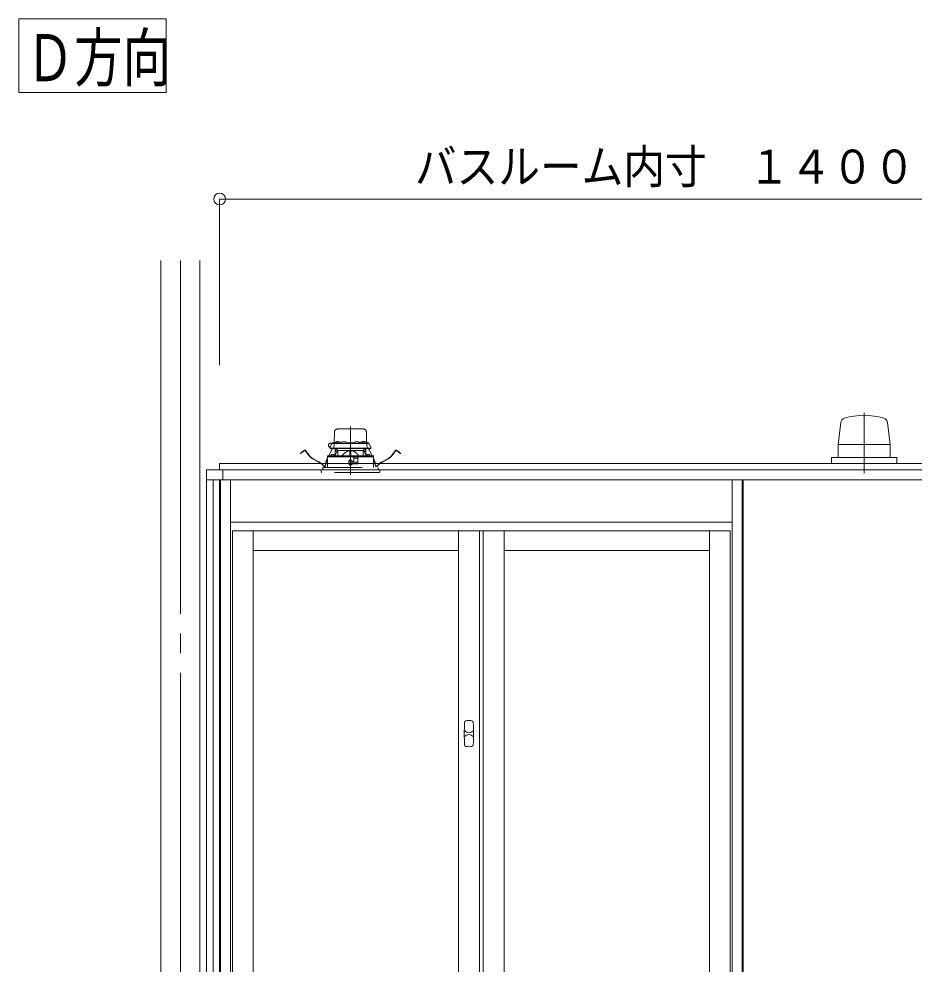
# Model space of a CAD drawing. Units: millimetres on the paper. Extents: x -305 to 305, y -152 to 152.
# Drawn here: x -139.74 to -94.14, y -49.86 to -1.71 of the extents above; entities that cross this region are included whole.
import ezdxf
from ezdxf.enums import TextEntityAlignment as Align

# ---------------------------------------------------------------- set-up
doc = ezdxf.new("R2010")
doc.units = ezdxf.units.MM
doc.linetypes.add('DASHED2', pattern=[3, 2, -1])
doc.linetypes.add('LONG_CHAIN', pattern=[21, 18, -1, 1, -1])
doc.layers.add('0-0_0', color=7, linetype='Continuous', lineweight=9)
doc.layers.add('0-1_VIEW0001', color=7, linetype='DASHED2', lineweight=9)
doc.styles.add('ＭＳ ゴシック', font='')
doc.styles.get('ＭＳ ゴシック').set_extended_font_data('MS Gothic')

# ---------------------------------------------------------------- blocks, each defined once
blk = doc.blocks.new('_ORIGIN')
at = {"layer": '0-0_0'}
blk.add_line((0, 0), (-1, 0), dxfattribs=at)
blk.add_circle((0, 0), 0.5, dxfattribs=at)

msp = doc.modelspace()

# ---------------------------------------------------------------- linework, layer by layer
at = {"layer": '0-0_0'}
for p, q in [((-129.518, -19.347), (-129.518, -10.887)), ((-83.451, -10.887), (-128.918, -10.887))]:
    msp.add_line(p, q, dxfattribs=at)
at = {"layer": '0-1_VIEW0001', "linetype": 'Continuous'}
for p, q in [((-139.743, -5.461), (-139.743, -1.711)), ((-139.743, -1.711), (-132.243, -1.711)), ((-132.243, -5.461), (-132.243, -1.711)), ((-139.743, -5.461), (-132.243, -5.461)), ((-132.518, -14.02), (-132.518, -97.42)), ((-130.518, -14.02), (-130.518, -97.42)), ((-97.872, -22.272), (-98.01, -23.387)), ((-95.497, -22.272), (-95.36, -23.387)), ((-95.36, -23.387), (-98.01, -23.387)), ((-98.01, -23.387), (-98.01, -24.054)), ((-95.36, -23.387), (-95.36, -24.054)), ((-95.018, -24.054), (-98.351, -24.054)), ((-98.351, -24.054), (-98.351, -24.354)), ((-95.018, -24.054), (-95.018, -24.354)), ((-82.851, -24.354), (-129.518, -24.354)), ((-129.518, -24.354), (-129.518, -24.687)), ((-130.185, -89.887), (-130.185, -24.687)), ((-129.518, -24.687), (-130.185, -24.687)), ((-129.351, -24.687), (-129.351, -25.187)), ((-82.185, -25.187), (-130.185, -25.187)), ((-129.851, -91.22), (-129.851, -25.187)), ((-129.518, -91.22), (-129.518, -25.187)), ((-102.851, -91.22), (-102.851, -25.187))]:
    msp.add_line(p, q, dxfattribs=at)
at = {"layer": '0-1_VIEW0001', "linetype": 'LONG_CHAIN'}
for p, q in [((-131.518, -14.02), (-131.518, -102.42)), ((-96.685, -21.773), (-96.685, -24.846)), ((-122.851, -22.475), (-122.851, -24.936))]:
    msp.add_line(p, q, dxfattribs=at)
at = {"layer": '0-1_VIEW0001'}
for p, q in [((-123.498, -22.6), (-122.205, -22.6)), ((-123.674, -23.307), (-123.664, -22.764)), ((-122.038, -22.764), (-122.029, -23.307)), ((-123.861, -23.59), (-123.879, -23.59)), ((-123.784, -23.33), (-123.873, -23.33)), ((-123.675, -23.59), (-123.861, -23.59)), ((-123.798, -23.359), (-123.785, -23.333)), ((-123.783, -23.59), (-123.797, -23.621)), ((-123.77, -23.59), (-123.787, -23.626)), ((-123.785, -23.333), (-123.782, -23.326)), ((-123.767, -23.34), (-123.657, -23.34)), ((-123.752, -23.307), (-123.49, -23.307)), ((-123.69, -23.373), (-123.694, -23.574)), ((-123.555, -23.574), (-123.694, -23.574)), ((-123.691, -23.307), (-123.69, -23.277)), ((-123.545, -23.59), (-123.675, -23.59)), ((-123.673, -23.26), (-123.673, -23.26)), ((-123.657, -23.34), (-123.535, -23.34)), ((-123.635, -23.944), (-123.635, -23.59)), ((-123.618, -23.59), (-123.618, -23.727)), ((-123.607, -23.279), (-123.61, -23.307)), ((-123.532, -23.663), (-123.605, -23.59)), ((-123.57, -23.246), (-123.571, -23.246)), ((-122.148, -23.574), (-123.555, -23.574)), ((-122.158, -23.59), (-123.545, -23.59)), ((-123.535, -23.34), (-122.168, -23.34)), ((-123.491, -23.312), (-123.493, -23.34)), ((-123.465, -23.246), (-123.466, -23.246)), ((-123.453, -23.28), (-123.455, -23.28)), ((-123.348, -23.28), (-123.349, -23.28)), ((-123.313, -23.307), (-123.287, -23.307)), ((-123.31, -23.34), (-123.312, -23.312)), ((-123.287, -23.29), (-123.288, -23.34)), ((-123.254, -23.257), (-123.116, -23.257)), ((-123.081, -23.34), (-123.082, -23.29)), ((-123.082, -23.307), (-122.621, -23.307)), ((-122.62, -23.29), (-122.621, -23.34)), ((-122.587, -23.257), (-122.449, -23.257)), ((-122.415, -23.34), (-122.416, -23.29)), ((-122.415, -23.307), (-122.39, -23.307)), ((-122.391, -23.312), (-122.393, -23.34)), ((-122.353, -23.28), (-122.355, -23.28)), ((-122.248, -23.28), (-122.249, -23.28)), ((-122.237, -23.246), (-122.238, -23.246)), ((-122.213, -23.307), (-121.951, -23.307)), ((-122.21, -23.34), (-122.212, -23.312)), ((-122.098, -23.59), (-122.171, -23.663)), ((-122.168, -23.34), (-122.046, -23.34)), ((-122.027, -23.59), (-122.158, -23.59)), ((-122.009, -23.574), (-122.148, -23.574)), ((-122.131, -23.246), (-122.133, -23.246)), ((-122.093, -23.307), (-122.095, -23.279)), ((-122.085, -23.727), (-122.085, -23.59)), ((-122.068, -23.59), (-122.068, -23.944)), ((-122.046, -23.34), (-121.935, -23.34)), ((-122.03, -23.26), (-122.029, -23.26)), ((-121.842, -23.59), (-122.027, -23.59)), ((-122.013, -23.277), (-122.012, -23.307)), ((-122.012, -23.373), (-122.009, -23.574)), ((-122.009, -23.574), (-121.842, -23.574)), ((-121.916, -23.626), (-121.933, -23.59)), ((-121.921, -23.326), (-121.917, -23.333)), ((-121.905, -23.621), (-121.92, -23.59)), ((-121.917, -23.333), (-121.905, -23.359)), ((-121.905, -23.359), (-121.805, -23.574)), ((-121.805, -23.574), (-121.842, -23.574)), ((-121.824, -23.59), (-121.842, -23.59)), ((-125.409, -23.844), (-125.33, -23.783)), ((-125.402, -23.853), (-125.409, -23.844)), ((-125.322, -23.792), (-125.402, -23.853)), ((-125.33, -23.783), (-125.195, -23.68)), ((-125.188, -23.689), (-125.322, -23.792)), ((-124.971, -23.943), (-125.164, -23.692)), ((-125.155, -23.685), (-124.962, -23.936)), ((-124.024, -24.027), (-124.025, -24.554)), ((-124.001, -23.97), (-124.017, -23.987)), ((-124.017, -23.987), (-124.017, -24.027)), ((-124.001, -23.97), (-122.851, -23.96)), ((-123.961, -23.97), (-123.826, -23.682)), ((-123.815, -23.687), (-123.948, -23.97)), ((-123.842, -23.94), (-123.844, -23.969)), ((-123.844, -23.969), (-123.661, -23.969)), ((-123.815, -23.687), (-123.826, -23.682)), ((-123.787, -23.626), (-123.815, -23.687)), ((-123.804, -23.908), (-123.806, -23.908)), ((-123.699, -23.908), (-123.7, -23.908)), ((-123.661, -23.969), (-123.663, -23.94)), ((-123.53, -23.727), (-123.646, -23.967)), ((-123.523, -23.727), (-123.618, -23.727)), ((-123.501, -23.966), (-123.501, -23.694)), ((-122.876, -23.694), (-122.876, -23.96)), ((-122.851, -23.96), (-121.702, -23.97)), ((-122.826, -23.694), (-122.826, -23.96)), ((-122.708, -24.027), (-122.441, -24.027)), ((-122.481, -24.377), (-122.475, -24.061)), ((-122.475, -24.06), (-122.461, -24.047)), ((-122.475, -24.37), (-122.475, -24.06)), ((-122.201, -23.966), (-122.201, -23.694)), ((-122.085, -23.727), (-122.18, -23.727)), ((-122.057, -23.967), (-122.173, -23.727)), ((-122.039, -23.94), (-122.042, -23.969)), ((-122.042, -23.969), (-121.859, -23.969)), ((-122.002, -23.908), (-122.004, -23.908)), ((-121.905, -23.621), (-121.877, -23.682)), ((-121.897, -23.908), (-121.898, -23.908)), ((-121.877, -23.682), (-121.887, -23.687)), ((-121.754, -23.97), (-121.887, -23.687)), ((-121.877, -23.682), (-121.741, -23.97)), ((-121.859, -23.969), (-121.861, -23.94)), ((-121.686, -23.987), (-121.702, -23.97)), ((-121.686, -24.027), (-121.686, -23.987)), ((-121.678, -24.554), (-121.679, -24.027)), ((-120.741, -23.936), (-120.548, -23.685)), ((-120.539, -23.692), (-120.731, -23.943)), ((-120.38, -23.792), (-120.515, -23.689)), ((-120.508, -23.68), (-120.373, -23.783)), ((-120.301, -23.853), (-120.38, -23.792)), ((-120.373, -23.783), (-120.294, -23.844)), ((-120.294, -23.844), (-120.301, -23.853)), ((-124.463, -24.286), (-124.756, -24.127)), ((-124.751, -24.117), (-124.458, -24.276)), ((-124.261, -24.554), (-121.441, -24.554)), ((-124.261, -24.554), (-124.261, -24.687)), ((-124.132, -24.461), (-124.118, -24.375)), ((-124.106, -24.377), (-124.12, -24.463)), ((-124.049, -24.156), (-124.024, -24.103)), ((-124.024, -24.13), (-124.038, -24.161)), ((-122.927, -24.2), (-122.925, -24.42)), ((-122.919, -24.29), (-122.926, -24.29)), ((-122.781, -24.194), (-122.92, -24.194)), ((-122.919, -24.345), (-122.92, -24.194)), ((-122.851, -24.344), (-122.919, -24.345)), ((-122.918, -24.41), (-122.919, -24.345)), ((-122.851, -24.41), (-122.918, -24.41)), ((-122.918, -24.427), (-122.781, -24.427)), ((-122.851, -24.194), (-122.851, -24.344)), ((-122.784, -24.345), (-122.851, -24.344)), ((-122.785, -24.41), (-122.851, -24.41)), ((-122.785, -24.41), (-122.784, -24.345)), ((-122.784, -24.345), (-122.783, -24.194)), ((-122.479, -24.29), (-122.784, -24.29)), ((-122.775, -24.239), (-122.775, -24.2)), ((-122.775, -24.42), (-122.775, -24.387)), ((-122.744, -24.274), (-122.772, -24.246)), ((-122.765, -24.377), (-122.481, -24.377)), ((-122.685, -24.277), (-122.737, -24.277)), ((-122.476, -24.094), (-122.675, -24.094)), ((-121.679, -24.103), (-121.654, -24.156)), ((-121.664, -24.161), (-121.679, -24.13)), ((-121.582, -24.463), (-121.597, -24.377)), ((-121.585, -24.375), (-121.571, -24.461)), ((-121.441, -24.687), (-121.441, -24.554)), ((-121.245, -24.276), (-120.952, -24.117)), ((-120.946, -24.127), (-121.239, -24.286)), ((-121.351, -24.687), (-124.351, -24.687)), ((-124.351, -24.687), (-124.342, -24.79)), ((-121.36, -24.79), (-121.351, -24.687))]:
    msp.add_line(p, q, dxfattribs=at)
at = {"layer": '0-1_VIEW0001', "color": 5, "linetype": 'Continuous'}
for p, q in [((-129.468, -25.187), (-129.468, -91.22)), ((-128.968, -25.187), (-128.968, -91.27)), ((-103.401, -25.187), (-103.401, -91.27)), ((-102.901, -25.187), (-102.901, -91.22)), ((-103.401, -27.353), (-128.968, -27.353)), ((-103.501, -27.787), (-128.868, -27.787)), ((-128.868, -27.787), (-128.868, -90.653)), ((-127.801, -27.787), (-127.801, -90.653)), ((-117.351, -27.787), (-117.351, -90.653)), ((-116.285, -27.787), (-116.285, -90.653)), ((-116.085, -27.787), (-116.085, -90.653)), ((-115.018, -27.787), (-115.018, -59.095)), ((-104.568, -27.787), (-104.568, -59.095)), ((-103.501, -27.787), (-103.501, -90.653)), ((-117.351, -28.787), (-127.801, -28.787)), ((-104.568, -28.787), (-115.018, -28.787))]:
    msp.add_line(p, q, dxfattribs=at)
at = {"layer": '0-1_VIEW0001'}
for points in [[(-123.694, -23.574), (-123.861, -23.574), (-123.897, -23.574), (-123.798, -23.359)], [(-123.506, -23.242), (-123.506, -23.246), (-123.53, -23.246), (-123.53, -23.242)], [(-123.39, -23.275), (-123.39, -23.28), (-123.413, -23.28), (-123.413, -23.275)], [(-122.29, -23.275), (-122.29, -23.28), (-122.313, -23.28), (-122.313, -23.275)], [(-122.173, -23.242), (-122.173, -23.246), (-122.196, -23.246), (-122.196, -23.242)], [(-122.683, -24.052), (-122.708, -24.027), (-124.023, -24.027)], [(-124.017, -23.987), (-124.006, -23.987), (-123.995, -23.986), (-123.983, -23.986), (-123.97, -23.986), (-123.955, -23.986), (-123.939, -23.986), (-123.922, -23.986), (-123.904, -23.986), (-123.885, -23.986), (-123.864, -23.985), (-123.843, -23.985), (-123.821, -23.985), (-123.797, -23.985), (-123.773, -23.985), (-123.747, -23.984), (-123.721, -23.984), (-123.694, -23.984), (-123.665, -23.984), (-123.636, -23.983), (-123.607, -23.983), (-123.576, -23.983), (-123.545, -23.983), (-123.513, -23.982), (-123.48, -23.982), (-123.446, -23.982), (-123.412, -23.981), (-123.377, -23.981), (-123.342, -23.981), (-123.306, -23.981), (-123.27, -23.98), (-123.234, -23.98), (-123.197, -23.98), (-123.159, -23.979), (-123.121, -23.979), (-123.083, -23.979), (-123.045, -23.978), (-123.007, -23.978), (-122.968, -23.978), (-122.929, -23.977)], [(-123.826, -23.682), (-123.797, -23.621), (-123.787, -23.626)], [(-123.741, -23.904), (-123.741, -23.908), (-123.764, -23.908), (-123.764, -23.904)], [(-123.532, -23.663), (-123.501, -23.694), (-122.876, -23.694)], [(-123.523, -23.727), (-123.521, -23.723), (-123.519, -23.719), (-123.517, -23.715), (-123.515, -23.711), (-123.513, -23.706), (-123.511, -23.702), (-123.509, -23.698), (-123.507, -23.694), (-123.505, -23.69)], [(-122.876, -23.704), (-122.902, -23.707), (-122.928, -23.711), (-122.953, -23.718), (-122.978, -23.726), (-123.003, -23.736), (-123.026, -23.747), (-123.049, -23.76), (-123.072, -23.773), (-123.093, -23.788), (-123.115, -23.803), (-123.135, -23.819), (-123.156, -23.835), (-123.175, -23.853), (-123.195, -23.87), (-123.214, -23.888), (-123.232, -23.907), (-123.25, -23.926), (-123.268, -23.945), (-123.286, -23.964)], [(-122.929, -23.977), (-122.89, -23.977), (-122.851, -23.977), (-122.814, -23.977), (-122.777, -23.977), (-122.74, -23.978), (-122.703, -23.978), (-122.667, -23.978), (-122.63, -23.979), (-122.594, -23.979), (-122.558, -23.979), (-122.522, -23.979), (-122.486, -23.98), (-122.451, -23.98), (-122.416, -23.98), (-122.382, -23.981), (-122.348, -23.981), (-122.315, -23.981), (-122.282, -23.982), (-122.249, -23.982), (-122.218, -23.982), (-122.186, -23.982), (-122.156, -23.983), (-122.126, -23.983), (-122.097, -23.983), (-122.068, -23.983), (-122.041, -23.984), (-122.014, -23.984), (-121.987, -23.984), (-121.962, -23.984), (-121.938, -23.985), (-121.914, -23.985), (-121.891, -23.985), (-121.869, -23.985), (-121.849, -23.985), (-121.829, -23.985), (-121.81, -23.986), (-121.792, -23.986), (-121.775, -23.986), (-121.759, -23.986)], [(-122.826, -23.694), (-122.851, -23.694), (-122.876, -23.694)], [(-122.826, -23.694), (-122.201, -23.694), (-122.171, -23.663)], [(-122.417, -23.964), (-122.437, -23.943), (-122.457, -23.921), (-122.477, -23.9), (-122.498, -23.88), (-122.519, -23.86), (-122.541, -23.84), (-122.564, -23.822), (-122.587, -23.804), (-122.611, -23.787), (-122.635, -23.771), (-122.66, -23.756), (-122.686, -23.743), (-122.713, -23.731), (-122.74, -23.721), (-122.769, -23.713), (-122.797, -23.708), (-122.826, -23.704)], [(-122.683, -24.052), (-122.675, -24.06), (-122.675, -24.267)], [(-121.679, -24.027), (-122.441, -24.027), (-122.461, -24.047)], [(-122.198, -23.69), (-122.196, -23.694), (-122.194, -23.698), (-122.192, -23.702), (-122.19, -23.706), (-122.188, -23.711), (-122.186, -23.715), (-122.184, -23.719), (-122.182, -23.723), (-122.18, -23.727)], [(-121.939, -23.904), (-121.939, -23.908), (-121.962, -23.908), (-121.962, -23.904)], [(-121.887, -23.687), (-121.916, -23.626), (-121.905, -23.621)], [(-121.759, -23.986), (-121.744, -23.986), (-121.73, -23.986), (-121.718, -23.986), (-121.706, -23.987), (-121.696, -23.987), (-121.686, -23.987)], [(-121.394, -24.82), (-121.657, -24.82), (-124.309, -24.82)]]:
    msp.add_lwpolyline(points, dxfattribs=at)
at = {"layer": '0-1_VIEW0001', "linetype": 'Continuous'}
msp.add_lwpolyline([(-82.185, -24.687), (-130.185, -24.687), (-130.185, -25.187)], dxfattribs=at)
for centre, radius, start, end in [((-97.608, -22.305), 0.267, 106.532, 172.9666), ((-96.685, -25.406), 3.503, 73.4321, 106.5679), ((-95.762, -22.305), 0.267, 7.0334, 73.468), ((-105.01, -38.119), 12.042, 177.2748, 182.7252), ((-116.955, -37.55), 0.0833, 102.3583, 177.2748), ((-116.818, -38.173), 0.721, 77.6417, 102.3583), ((-116.682, -37.55), 0.0833, 2.7252, 77.6417), ((-128.626, -38.119), 12.042, 357.2749, 2.7252), ((-116.817, -37.796), 0.275, 218.5793, 321.0262), ((-116.818, -38.444), 0.275, 38.7559, 141.1827), ((-116.955, -38.688), 0.0833, 182.7252, 257.6417), ((-116.818, -38.065), 0.721, 257.6417, 282.3583), ((-116.682, -38.688), 0.0833, 282.3583, 357.2749)]:
    msp.add_arc(centre, radius, start, end, dxfattribs=at)
at = {"layer": '0-1_VIEW0001'}
for centre, radius, start, end in [((-123.498, -22.767), 0.167, 90, 179), ((-122.205, -22.767), 0.167, 1, 90), ((-123.873, -23.434), 0.103, 90, 266.0403), ((-123.879, -23.574), 0.0167, 180, 270), ((-123.767, -23.374), 0.0333, 90, 155), ((-123.752, -23.34), 0.0333, 90, 155), ((-123.675, -23.574), 0.0167, 180, 270), ((-123.673, -23.277), 0.0167, 90, 179), ((-123.657, -23.374), 0.0333, 90, 179), ((-123.574, -23.282), 0.0333, 106.257, 175), ((-123.518, -23.474), 0.233, 103.213, 106.257), ((-123.518, -23.474), 0.233, 96.6191, 102.9038), ((-123.527, -23.432), 0.191, 92.1725, 95.2877), ((-123.538, -23.284), 0.0425, 78.7519, 85.3302), ((-123.498, -23.284), 0.0425, 94.6698, 101.2481), ((-123.509, -23.432), 0.191, 84.7123, 87.8275), ((-123.518, -23.474), 0.233, 77.0962, 83.3809), ((-123.457, -23.315), 0.0333, 106.257, 175), ((-123.401, -23.507), 0.233, 103.213, 106.257), ((-123.518, -23.474), 0.233, 73.743, 76.787), ((-123.462, -23.282), 0.0333, 10.4216, 73.743), ((-123.401, -23.507), 0.233, 96.6191, 102.9038), ((-123.411, -23.466), 0.191, 92.1725, 95.2877), ((-123.421, -23.317), 0.0425, 78.7519, 85.3302), ((-123.381, -23.317), 0.0425, 94.6698, 101.2481), ((-123.392, -23.466), 0.191, 84.7123, 87.8275), ((-123.401, -23.507), 0.233, 77.0962, 83.3809), ((-123.401, -23.507), 0.233, 73.743, 76.787), ((-123.345, -23.315), 0.0333, 5, 73.743), ((-123.254, -23.29), 0.0333, 90, 179), ((-123.116, -23.29), 0.0333, 1, 90), ((-122.587, -23.29), 0.0333, 90, 179), ((-122.449, -23.29), 0.0333, 1, 90), ((-122.357, -23.315), 0.0333, 106.257, 175), ((-122.301, -23.507), 0.233, 103.213, 106.257), ((-122.301, -23.507), 0.233, 96.6191, 102.9038), ((-122.311, -23.466), 0.191, 92.1725, 95.2877), ((-122.321, -23.317), 0.0425, 78.7519, 85.3302), ((-122.281, -23.317), 0.0425, 94.6698, 101.2481), ((-122.292, -23.466), 0.191, 84.7123, 87.8275), ((-122.241, -23.282), 0.0333, 106.257, 169.5784), ((-122.301, -23.507), 0.233, 77.0962, 83.3809), ((-122.185, -23.474), 0.233, 103.213, 106.257), ((-122.301, -23.507), 0.233, 73.743, 76.787), ((-122.185, -23.474), 0.233, 96.6191, 102.9038), ((-122.245, -23.315), 0.0333, 5, 73.743), ((-122.194, -23.432), 0.191, 92.1725, 95.2877), ((-122.205, -23.284), 0.0425, 78.7519, 85.3302), ((-122.165, -23.284), 0.0425, 94.6698, 101.2481), ((-122.175, -23.432), 0.191, 84.7123, 87.8275), ((-122.185, -23.474), 0.233, 77.0962, 83.3809), ((-122.185, -23.474), 0.233, 73.743, 76.787), ((-122.129, -23.282), 0.0333, 5, 73.743), ((-122.046, -23.374), 0.0333, 1, 90), ((-122.029, -23.277), 0.0167, 1, 90), ((-122.027, -23.574), 0.0167, 270, 0), ((-121.951, -23.34), 0.0333, 25, 90), ((-121.935, -23.374), 0.0333, 25, 90), ((-121.824, -23.574), 0.0167, 270, 0), ((-125.177, -23.702), 0.0283, 37.5, 127.5), ((-125.177, -23.702), 0.0167, 37.5, 127.5), ((-124.432, -23.529), 0.68, 217.5, 241.5071), ((-124.432, -23.529), 0.668, 217.5, 241.5071), ((-123.808, -23.943), 0.0333, 106.257, 175), ((-123.752, -24.135), 0.233, 103.213, 106.257), ((-123.752, -24.135), 0.233, 96.6191, 102.9038), ((-123.762, -24.094), 0.191, 92.1725, 95.2877), ((-123.772, -23.945), 0.0425, 78.7519, 85.3302), ((-123.732, -23.945), 0.0425, 94.6698, 101.2481), ((-123.743, -24.094), 0.191, 84.7123, 87.8275), ((-123.752, -24.135), 0.233, 77.0962, 83.3809), ((-123.752, -24.135), 0.233, 73.743, 76.787), ((-123.696, -23.943), 0.0333, 5, 73.743), ((-122.006, -23.943), 0.0333, 106.257, 175), ((-121.95, -24.135), 0.233, 103.213, 106.257), ((-121.95, -24.135), 0.233, 96.6191, 102.9038), ((-121.96, -24.094), 0.191, 92.1725, 95.2877), ((-121.97, -23.945), 0.0425, 78.7519, 85.3302), ((-121.93, -23.945), 0.0425, 94.6698, 101.2481), ((-121.941, -24.094), 0.191, 84.7123, 87.8275), ((-121.95, -24.135), 0.233, 77.0962, 83.3809), ((-121.95, -24.135), 0.233, 73.743, 76.787), ((-121.894, -23.943), 0.0333, 5, 73.743), ((-121.271, -23.529), 0.668, 298.4929, 322.5), ((-121.271, -23.529), 0.68, 298.4929, 322.5), ((-120.525, -23.702), 0.0283, 52.5, 142.5), ((-120.525, -23.702), 0.0167, 52.5, 142.5), ((-124.845, -24.989), 0.8, 38.6927, 61.5071), ((-124.845, -24.989), 0.812, 38.6927, 61.5071), ((-124.176, -24.454), 0.0567, 218.6927, 350.4453), ((-124.176, -24.454), 0.045, 218.6927, 350.4453), ((-123.284, -24.516), 0.845, 154.8169, 170.4453), ((-123.284, -24.516), 0.833, 154.8169, 170.4453), ((-122.765, -24.239), 0.01, 180, 225), ((-122.765, -24.387), 0.01, 90, 180), ((-122.737, -24.267), 0.01, 225, 270), ((-122.685, -24.267), 0.01, 270, 0), ((-122.418, -24.516), 0.833, 9.5547, 25.1831), ((-122.418, -24.516), 0.845, 9.5547, 25.1831), ((-121.526, -24.454), 0.0567, 189.5547, 321.3073), ((-121.526, -24.454), 0.045, 189.5547, 321.3073), ((-120.858, -24.989), 0.812, 118.4929, 141.3073), ((-120.858, -24.989), 0.8, 118.4929, 141.3073), ((-124.309, -24.787), 0.0333, 185, 270), ((-121.394, -24.787), 0.0333, 270, 355)]:
    msp.add_arc(centre, radius, start, end, dxfattribs=at)

# ---------------------------------------------------------------- block references
at = {"layer": '0-0_0', "xscale": 0.6, "yscale": 0.6, "rotation": 180}
msp.add_blockref('_ORIGIN', (-129.518, -10.887), dxfattribs=at)

# ---------------------------------------------------------------- texts
at = {"layer": '0-0_0', "style": 'ＭＳ ゴシック', "width": 0.9}
msp.add_text('バスルーム内寸\u3000１４００', height=1.73, dxfattribs=at).set_placement((-119.571, -10.617), align=Align.BOTTOM_LEFT)
at = {"layer": '0-1_VIEW0001', "style": 'ＭＳ ゴシック', "width": 0.75}
msp.add_text('Ｄ方向', height=2.405, dxfattribs=at).set_placement((-139.387, -5.61), align=Align.BOTTOM_LEFT)

doc.saveas('drawing.dxf')
